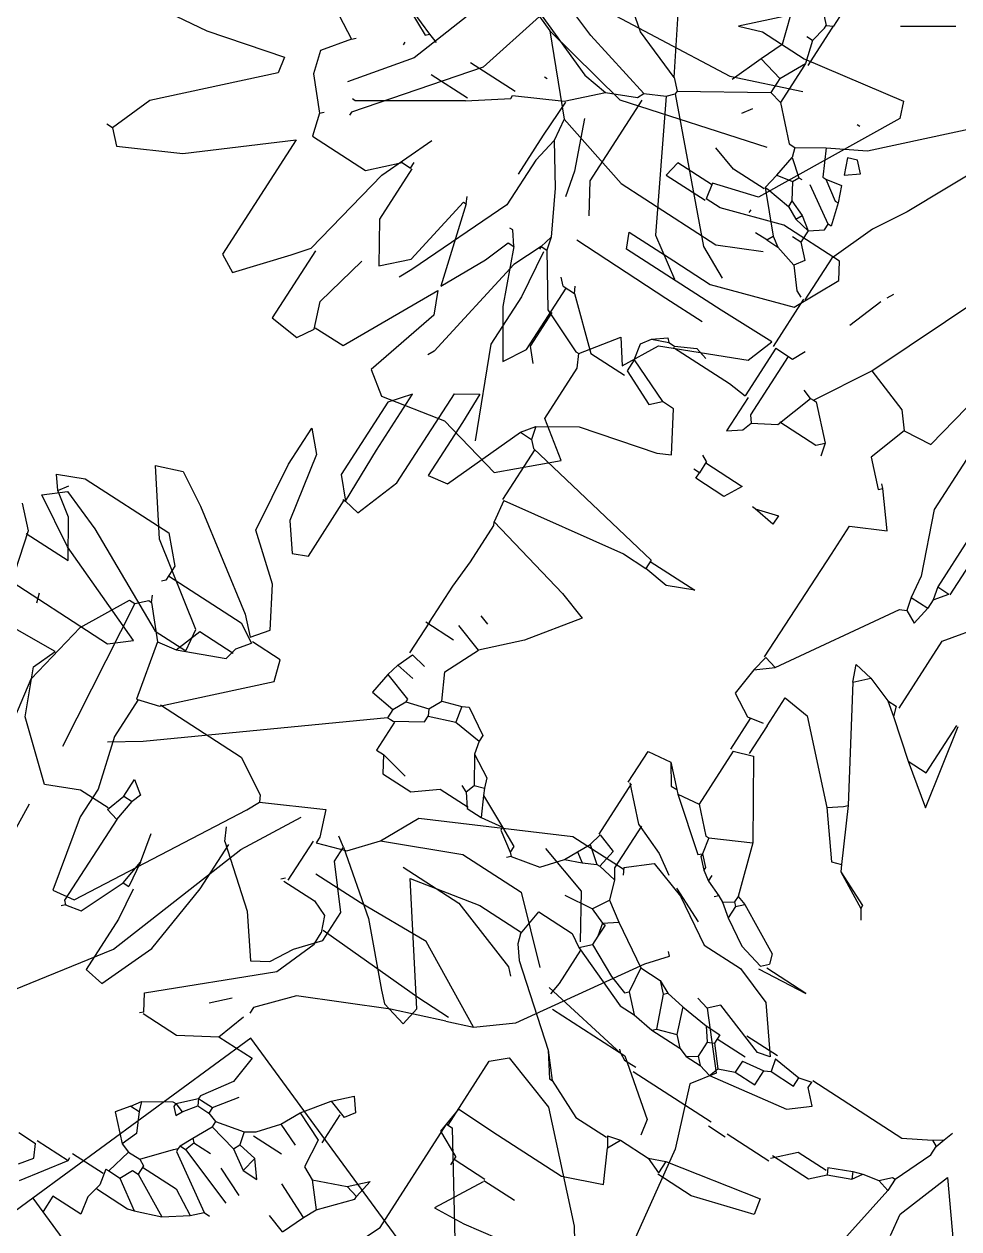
# Model space of a CAD drawing. Header units: metres. Extents: x 1769 to 3632, y 809 to 2652.
# Drawn here: x 2738.5977 to 2738.7704, y 1806.1554 to 1806.3781 of the extents above; entities that cross this region are included whole.
import ezdxf

# ---------------------------------------------------------------- set-up
doc = ezdxf.new("R2010")
doc.units = ezdxf.units.M
doc.header["$LTSCALE"] = 10
for name, color, linetype in [('A-ELEV0', 7, 'Continuous'), ('A-GLAZ', 150, 'Continuous'), ('A_CRISTAL', 150, 'Continuous'), ('L-PLNT', 66, 'Continuous')]:
    doc.layers.add(name, color=color, linetype=linetype)

# ---------------------------------------------------------------- blocks, each defined once
blk = doc.blocks.new('*U445')
at = {"layer": 'A-GLAZ', "ltscale": 0.01}
blk.add_line((0.01874531, -0.000025), (0.01799574, -0.000025), dxfattribs=at)
blk.add_lwpolyline([(0.01879531, -0.000025), (0.01874531, -0.000025), (0.01874531, 0.000025), (0.01879531, 0.000025)], close=True, dxfattribs=at)
blk = doc.blocks.new('GARRA DE LEON')
at = {"layer": 'L-PLNT', "color": 65, "linetype": 'Continuous'}
for p, q in [((1270.3492, 335.3241), (1270.4072, 335.3531)), ((1270.4072, 335.3531), (1270.4279, 335.3406)), ((1270.4279, 335.3406), (1270.4279, 335.2578)), ((1270.2622, 335.3116), (1270.2975, 335.3241)), ((1270.2975, 335.3241), (1270.2964, 335.2495)), ((1270.3161, 335.2205), (1270.3492, 335.3241)), ((1270.2167, 335.2081), (1270.2622, 335.3116)), ((1270.6184, 335.3075), (1270.4403, 335.2122)), ((1270.6391, 335.2992), (1270.6184, 335.3075)), ((1270.6163, 335.1667), (1270.6391, 335.2992)), ((1270.4279, 335.2578), (1270.403, 335.1791)), ((1270.2964, 335.2495), (1270.2964, 335.1087)), ((1270.3616, 335.1998), (1270.3865, 335.2537)), ((1270.2716, 335.1833), (1270.2716, 335.2371)), ((1270.3161, 335.1667), (1270.3161, 335.2205)), ((1270.4403, 335.2122), (1270.4238, 335.1543)), ((1270.1712, 335.1833), (1270.2167, 335.2081)), ((1270.3616, 335.059), (1270.3616, 335.1998)), ((1269.9724, 335.1211), (1270.0304, 335.1833)), ((1270.0304, 335.1833), (1270.0635, 335.1377)), ((1270.2001, 335.1626), (1270.1712, 335.1833)), ((1270.2726, 335.0507), (1270.2716, 335.1833)), ((1270.4486, 335.0011), (1270.4983, 335.1874)), ((1270.548, 335.1004), (1270.5811, 335.1874)), ((1270.7219, 335.1915), (1270.606, 335.0756)), ((1270.403, 335.1791), (1270.403, 335.1584)), ((1270.1546, 335.1294), (1270.2001, 335.1626)), ((1270.3161, 335.1004), (1270.3161, 335.1667)), ((1270.401, 335.1004), (1270.401, 335.1584)), ((1270.4238, 335.1543), (1270.403, 335.1584)), ((1270.4217, 335.1543), (1270.4217, 335.1046)), ((1270.6163, 335.1046), (1270.6163, 335.1667)), ((1270.0635, 335.1377), (1270.138, 335.1377)), ((1270.138, 335.1377), (1270.1546, 335.1294)), ((1270.1546, 335.1253), (1270.1546, 335.1294)), ((1270.1794, 335.0673), (1270.1546, 335.1253)), ((1269.9931, 335.0342), (1269.9724, 335.1211)), ((1270.2964, 335.1087), (1270.3161, 335.1004)), ((1270.4217, 335.1046), (1270.401, 335.1004)), ((1270.5294, 334.8851), (1270.548, 335.1004)), ((1270.606, 335.0756), (1270.6163, 335.1046)), ((1270.1049, 335.0311), (1269.9931, 335.0797)), ((1270.1297, 335.0735), (1270.1132, 335.088)), ((1270.1794, 335.0735), (1270.1297, 335.0735)), ((1270.2416, 335.0259), (1270.1794, 335.0673)), ((1270.3906, 334.9555), (1270.3616, 335.059)), ((1269.9765, 334.9514), (1269.9931, 335.0342)), ((1270.1753, 335.0311), (1270.1049, 335.0311)), ((1270.2374, 335.0238), (1270.1753, 335.0311)), ((1270.2416, 335.0176), (1270.2043, 335.0011)), ((1270.2416, 335.0176), (1270.2374, 335.0176)), ((1270.2416, 335.0176), (1270.2416, 335.0259)), ((1270.2581, 335.0218), (1270.2416, 335.0259)), ((1270.2416, 335.0176), (1270.2581, 335.0218)), ((1270.312, 334.9928), (1270.2581, 335.0218)), ((1270.2043, 335.0011), (1270.0593, 334.9762)), ((1270.3616, 334.9596), (1270.312, 334.9928)), ((1270.4735, 334.881), (1270.4486, 335.0011)), ((1270.0593, 334.9762), (1270.0511, 334.9721)), ((1270.3616, 334.9596), (1270.3285, 334.9534)), ((1270.3906, 334.9555), (1270.3616, 334.9596)), ((1272.9747, 334.9679), (1272.9706, 334.9514)), ((1273.0286, 334.9265), (1272.9747, 334.9679)), ((1269.9972, 334.9224), (1269.9765, 334.9514)), ((1270.0966, 334.9514), (1269.9972, 334.9224)), ((1270.1256, 334.9389), (1270.0966, 334.9514)), ((1270.2622, 334.9534), (1270.1297, 334.8975)), ((1270.3285, 334.9534), (1270.2622, 334.9534)), ((1270.4735, 334.881), (1270.3906, 334.9555)), ((1272.8132, 334.9306), (1272.689, 334.9493)), ((1272.9706, 334.9514), (1272.9954, 334.881)), ((1270.0034, 334.8768), (1270.1256, 334.9389)), ((1272.6642, 334.8768), (1272.573, 334.9389)), ((1272.8919, 334.9017), (1272.8132, 334.9306)), ((1273.0472, 334.8768), (1273.0286, 334.9265)), ((1272.9209, 334.9224), (1272.8919, 334.9017)), ((1272.983, 334.8685), (1272.9209, 334.9224)), ((1270.1297, 334.8975), (1270.1132, 334.8892)), ((1272.8256, 334.881), (1272.805, 334.8851)), ((1270.0034, 334.8354), (1270.0034, 334.8768)), ((1270.4818, 334.8602), (1270.4735, 334.881)), ((1272.7718, 334.7691), (1272.6642, 334.8768)), ((1272.8774, 334.8147), (1272.8256, 334.881)), ((1272.9954, 334.881), (1272.983, 334.8685)), ((1272.983, 334.8685), (1272.9872, 334.852)), ((1273.0472, 334.823), (1273.0472, 334.8768)), ((1270.4818, 334.8602), (1270.3906, 334.8354)), ((1270.0345, 334.823), (1270.1049, 334.8395)), ((1269.9807, 334.823), (1270.0014, 334.8354)), ((1269.9848, 334.7836), (1269.9807, 334.823)), ((1270.0014, 334.8354), (1270.0345, 334.823)), ((1270.2084, 334.8023), (1270.2788, 334.8313)), ((1270.3906, 334.8354), (1270.254, 334.7277)), ((1273.0824, 334.765), (1273.0472, 334.823)), ((1272.8774, 334.707), (1272.8774, 334.8147)), ((1270.0842, 334.7774), (1270.2084, 334.8023)), ((1270.461, 334.794), (1270.3534, 334.7567)), ((1272.9872, 334.7733), (1273.012, 334.794)), ((1273.012, 334.794), (1273.0162, 334.7898)), ((1270.0842, 334.7836), (1269.9848, 334.7836)), ((1270.0635, 334.7609), (1270.0842, 334.7774)), ((1272.7967, 334.6946), (1272.7718, 334.7691)), ((1272.8836, 334.707), (1272.9872, 334.7733)), ((1273.099, 334.7153), (1273.0824, 334.765)), ((1270.0055, 334.7112), (1270.0635, 334.7609)), ((1270.3534, 334.7567), (1270.283, 334.7029)), ((1272.6849, 334.6822), (1272.5689, 334.7609)), ((1270.254, 334.7277), (1270.2498, 334.7277)), ((1270.0179, 334.6884), (1270.0055, 334.7112)), ((1272.8381, 334.678), (1272.8836, 334.707)), ((1273.0741, 334.6863), (1273.099, 334.7153)), ((1270.1877, 334.6884), (1270.0179, 334.6884)), ((1270.0966, 334.5786), (1270.1877, 334.6884)), ((1272.7801, 334.676), (1272.7967, 334.6946)), ((1272.9085, 334.6967), (1272.8919, 334.6946)), ((1272.9582, 334.6967), (1272.9085, 334.6967)), ((1273.0203, 334.6573), (1272.9665, 334.6905)), ((1273.0741, 334.6863), (1273.0658, 334.6905)), ((1273.0721, 334.6118), (1273.0721, 334.6863)), ((1272.4654, 334.6449), (1272.5316, 334.6739)), ((1272.5316, 334.6739), (1272.6849, 334.6739)), ((1272.6849, 334.6739), (1272.6849, 334.6822)), ((1272.6849, 334.676), (1272.7801, 334.676)), ((1272.805, 334.6366), (1272.8381, 334.678)), ((1272.9789, 334.5952), (1272.9126, 334.6656)), ((1273.041, 334.5911), (1273.0203, 334.6573)), ((1272.8919, 334.6325), (1272.8836, 334.6408)), ((1272.5068, 334.5952), (1272.544, 334.6283)), ((1272.544, 334.6283), (1272.5482, 334.6283)), ((1272.573, 334.6325), (1272.5482, 334.6283)), ((1272.5523, 334.6118), (1272.5482, 334.6283)), ((1272.5523, 334.6118), (1272.573, 334.6325)), ((1272.7925, 334.6035), (1272.805, 334.6366)), ((1272.805, 334.6366), (1272.8629, 334.529)), ((1272.925, 334.5372), (1272.8919, 334.6325)), ((1270.2457, 334.6242), (1270.1297, 334.5082)), ((1270.2416, 334.5207), (1270.2664, 334.6201)), ((1270.2664, 334.6201), (1270.2457, 334.6242)), ((1272.5358, 334.5704), (1272.5523, 334.6118)), ((1272.9872, 334.4378), (1273.0721, 334.6118)), ((1272.7925, 334.6035), (1272.7677, 334.5372)), ((1272.7987, 334.5579), (1272.7987, 334.6035)), ((1272.4612, 334.5745), (1272.4902, 334.5869)), ((1272.4902, 334.5869), (1272.5068, 334.5952)), ((1272.4902, 334.5869), (1272.5109, 334.5414)), ((1272.5358, 334.5704), (1272.5068, 334.5952)), ((1272.9789, 334.5082), (1272.9789, 334.5952)), ((1270.0593, 334.5041), (1270.0966, 334.5786)), ((1272.4612, 334.5745), (1272.4695, 334.5497)), ((1272.544, 334.5538), (1272.5358, 334.5704)), ((1272.6352, 334.5704), (1272.6227, 334.5621)), ((1272.6517, 334.5579), (1272.6352, 334.5704)), ((1272.5813, 334.5497), (1272.544, 334.5538)), ((1272.5813, 334.5559), (1272.6227, 334.5559)), ((1272.631, 334.5372), (1272.6227, 334.5621)), ((1272.631, 334.5372), (1272.6517, 334.5579)), ((1272.805, 334.413), (1272.7987, 334.5579)), ((1272.5979, 334.5124), (1272.5813, 334.5497)), ((1272.5979, 334.5124), (1272.631, 334.5372)), ((1272.7677, 334.5372), (1272.718, 334.4296)), ((1272.925, 334.4544), (1272.925, 334.5372)), ((1270.2208, 334.355), (1270.2416, 334.5207)), ((1272.542, 334.4793), (1272.542, 334.5207)), ((1272.573, 334.5), (1272.5606, 334.529)), ((1272.8629, 334.529), (1272.8588, 334.4337)), ((1270.1297, 334.5082), (1270.0759, 334.4875)), ((1272.4985, 334.4917), (1272.4985, 334.5124)), ((1272.4985, 334.5124), (1272.5192, 334.4958)), ((1272.573, 334.5), (1272.5979, 334.5124)), ((1272.9375, 334.413), (1272.9789, 334.5082)), ((1270.0759, 334.4875), (1270.0593, 334.5041)), ((1272.4819, 334.4171), (1272.4529, 334.4958)), ((1272.4861, 334.4668), (1272.4695, 334.5041)), ((1272.4985, 334.4917), (1272.5192, 334.4958)), ((1272.515, 334.4668), (1272.4985, 334.4917)), ((1272.5234, 334.471), (1272.5192, 334.4958)), ((1272.5482, 334.4793), (1272.573, 334.5)), ((1270.0759, 334.4875), (1270.0759, 334.4793)), ((1272.4157, 334.4668), (1272.4281, 334.4793)), ((1272.4281, 334.4793), (1272.4281, 334.4875)), ((1272.4736, 334.4089), (1272.4281, 334.4793)), ((1272.5399, 334.4668), (1272.5482, 334.4793)), ((1272.395, 334.4378), (1272.4157, 334.4668)), ((1272.4343, 334.4337), (1272.4157, 334.4668)), ((1272.515, 334.4668), (1272.5234, 334.471)), ((1272.5234, 334.4296), (1272.515, 334.4668)), ((1272.5399, 334.4668), (1272.5234, 334.471)), ((1272.5316, 334.4296), (1272.5399, 334.4668)), ((1272.4944, 334.4213), (1272.4944, 334.4461)), ((1272.3825, 334.4047), (1272.395, 334.4378)), ((1272.424, 334.384), (1272.395, 334.4378)), ((1272.4343, 334.384), (1272.4343, 334.4337)), ((1272.544, 334.4171), (1272.573, 334.4378)), ((1272.8588, 334.4337), (1272.8588, 334.3674)), ((1272.9375, 334.413), (1272.9872, 334.4378)), ((1272.4819, 334.4171), (1272.4944, 334.4213)), ((1272.4819, 334.4089), (1272.4985, 334.4171)), ((1272.4819, 334.4089), (1272.4819, 334.4171)), ((1272.4985, 334.4171), (1272.4944, 334.4213)), ((1272.4985, 334.4171), (1272.5234, 334.4296)), ((1272.5316, 334.4296), (1272.5234, 334.4296)), ((1272.5358, 334.4171), (1272.5316, 334.4296)), ((1272.5358, 334.4006), (1272.5358, 334.4171)), ((1272.544, 334.4171), (1272.5358, 334.4171)), ((1272.544, 334.4006), (1272.544, 334.4171)), ((1272.5855, 334.4213), (1272.5482, 334.3964)), ((1272.6227, 334.4254), (1272.5855, 334.4213)), ((1272.6227, 334.3757), (1272.6227, 334.4254)), ((1272.718, 334.4296), (1272.6766, 334.3923)), ((1272.3805, 334.3964), (1272.3825, 334.4047)), ((1272.4074, 334.3674), (1272.3825, 334.4047)), ((1272.4405, 334.3757), (1272.4736, 334.4047)), ((1272.4736, 334.4047), (1272.4778, 334.4089)), ((1272.4778, 334.4089), (1272.4736, 334.4089)), ((1272.4819, 334.4089), (1272.4778, 334.4089)), ((1272.5192, 334.3882), (1272.5358, 334.4006)), ((1272.544, 334.3964), (1272.5358, 334.4006)), ((1272.544, 334.3964), (1272.544, 334.4006)), ((1272.7304, 334.3923), (1272.7842, 334.413)), ((1272.7842, 334.413), (1272.8008, 334.413)), ((1272.8215, 334.4047), (1272.8008, 334.413)), ((1272.8298, 334.384), (1272.8215, 334.4047)), ((1272.9043, 334.384), (1272.9375, 334.413)), ((1272.3805, 334.3509), (1272.3805, 334.3964)), ((1272.5109, 334.384), (1272.5192, 334.3882)), ((1272.5234, 334.3757), (1272.5192, 334.3882)), ((1272.5234, 334.3757), (1272.544, 334.3964)), ((1272.5482, 334.3964), (1272.544, 334.3964)), ((1272.6186, 334.2681), (1272.7304, 334.3923)), ((1272.6227, 334.3757), (1272.66, 334.3882)), ((1272.6766, 334.3923), (1272.6683, 334.3923)), ((1272.4074, 334.3674), (1272.424, 334.3757)), ((1272.424, 334.3757), (1272.424, 334.384)), ((1272.4364, 334.384), (1272.424, 334.384)), ((1272.4405, 334.3757), (1272.4364, 334.384)), ((1272.4405, 334.3592), (1272.4405, 334.3757)), ((1272.5026, 334.3385), (1272.5234, 334.3716)), ((1272.5192, 334.3757), (1272.5109, 334.384)), ((1272.5234, 334.3757), (1272.5192, 334.3757)), ((1272.5234, 334.3716), (1272.5234, 334.3757)), ((1272.5958, 334.3302), (1272.6227, 334.3757)), ((1272.8298, 334.3385), (1272.8298, 334.384)), ((1272.8919, 334.3467), (1272.9043, 334.384)), ((1272.4074, 334.355), (1272.4074, 334.3674)), ((1272.4074, 334.3509), (1272.4405, 334.3592)), ((1272.4074, 334.3509), (1272.4074, 334.355)), ((1272.4447, 334.3467), (1272.4405, 334.3592)), ((1272.4654, 334.355), (1272.4447, 334.3467)), ((1272.4902, 334.3426), (1272.4654, 334.355)), ((1272.6517, 334.3426), (1272.6724, 334.3633)), ((1272.366, 334.3467), (1272.3432, 334.3509)), ((1272.3432, 334.3509), (1272.3432, 334.3095)), ((1272.3867, 334.3509), (1272.366, 334.3467)), ((1272.4074, 334.3467), (1272.3867, 334.3509)), ((1272.4012, 334.3012), (1272.4012, 334.3467)), ((1272.4074, 334.3467), (1272.4074, 334.3509)), ((1272.4736, 334.3177), (1272.4447, 334.3467)), ((1272.4902, 334.3302), (1272.4902, 334.3426)), ((1272.5026, 334.3385), (1272.4902, 334.3426)), ((1272.834, 334.3426), (1272.8919, 334.3426)), ((1272.9002, 334.3467), (1272.8919, 334.3467)), ((1272.9333, 334.3343), (1272.9002, 334.3467)), ((1272.4902, 334.3302), (1272.4736, 334.3177)), ((1272.4902, 334.3302), (1272.5026, 334.3385)), ((1272.5958, 334.2805), (1272.5958, 334.3302)), ((1272.834, 334.3385), (1272.8298, 334.3343)), ((1272.8961, 334.2598), (1272.9333, 334.3343)), ((1272.834, 334.2722), (1272.9085, 334.3136)), ((1272.3432, 334.3095), (1272.3204, 334.3095)), ((1272.337, 334.2639), (1272.3908, 334.3012)), ((1272.3908, 334.2556), (1272.3908, 334.3012)), ((1272.3908, 334.3012), (1272.395, 334.3012)), ((1272.5979, 334.2805), (1272.5938, 334.2763)), ((1272.5979, 334.2805), (1272.6186, 334.2681)), ((1272.6434, 334.2059), (1272.834, 334.2722)), ((1272.3536, 334.2515), (1272.3701, 334.2639)), ((1272.3701, 334.2639), (1272.3867, 334.2556)), ((1272.3867, 334.2308), (1272.3867, 334.2556)), ((1272.6683, 334.1314), (1272.8795, 334.2515)), ((1272.8795, 334.2515), (1272.8961, 334.2598)), ((1272.9043, 334.2556), (1272.8961, 334.2598)), ((1272.9313, 334.2101), (1272.9043, 334.2556)), ((1272.424, 334.0527), (1272.6434, 334.2059)), ((1272.9313, 334.09), (1272.9313, 334.2101)), ((1272.9292, 334.09), (1273.0327, 334.1935)), ((1273.0327, 334.1935), (1273.0596, 334.1852)), ((1273.0596, 334.1852), (1273.0596, 334.1438)), ((1272.6642, 334.1024), (1272.6683, 334.1314)), ((1273.0244, 334.1273), (1273.041, 334.1314)), ((1273.0348, 334.0817), (1273.0348, 334.1314)), ((1273.041, 334.1314), (1273.0576, 334.1438)), ((1273.0721, 334.119), (1273.0576, 334.1438)), ((1270.6971, 334.0693), (1270.6225, 334.1273)), ((1272.9996, 334.0693), (1273.0244, 334.1273)), ((1273.0721, 334.0113), (1273.0721, 334.119)), ((1272.7594, 334.0817), (1272.6642, 334.1024)), ((1272.9209, 334.061), (1272.9292, 334.09)), ((1270.6267, 334.0444), (1270.6971, 334.0693)), ((1272.8008, 334.0817), (1272.7594, 334.0817)), ((1272.8671, 334.0631), (1272.8008, 334.0817)), ((1272.9954, 334.0444), (1272.9996, 334.0693)), ((1272.9996, 334.0693), (1273.0348, 334.0817)), ((1272.9209, 334.0631), (1272.8671, 334.0631)), ((1272.9954, 334.0444), (1272.9209, 334.061)), ((1270.5977, 334.0486), (1270.6267, 334.0444)), ((1270.7219, 334.0361), (1270.7343, 334.0403)), ((1270.7261, 334.0279), (1270.7343, 334.0403)), ((1270.7343, 334.0403), (1270.7468, 334.0444)), ((1273.0327, 334.0113), (1272.9954, 334.0444)), ((1270.6598, 334.0154), (1270.7095, 334.0361)), ((1270.7075, 333.9947), (1270.7261, 334.0279)), ((1270.7095, 334.0361), (1270.7219, 334.0361)), ((1270.7261, 334.0279), (1270.7219, 334.0361)), ((1272.4944, 334.0361), (1272.7387, 334.0196)), ((1270.6432, 334.0154), (1270.5397, 333.9989)), ((1270.6474, 333.9989), (1270.6432, 334.0154)), ((1270.6598, 334.0154), (1270.6432, 334.0154)), ((1270.6474, 333.9989), (1270.6598, 334.0113)), ((1270.6598, 334.0113), (1270.6598, 334.0154)), ((1273.0203, 333.9947), (1272.8215, 334.0154)), ((1273.0327, 334.0072), (1273.0327, 334.0113)), ((1273.0327, 334.0113), (1273.041, 334.0072)), ((1273.0658, 334.0113), (1273.0617, 334.0072)), ((1273.0866, 334.0113), (1273.0658, 334.0113)), ((1273.1176, 333.9823), (1273.0866, 334.0113)), ((1270.6432, 333.9782), (1270.6474, 333.9989)), ((1270.7075, 333.8622), (1270.7075, 333.9947)), ((1273.0203, 333.9947), (1273.0327, 334.0072)), ((1273.0203, 333.9865), (1273.0203, 333.9947)), ((1272.9582, 333.9533), (1273.0203, 333.9865)), ((1273.1176, 333.8581), (1273.1176, 333.9823)), ((1270.6184, 333.9409), (1270.6308, 333.9699)), ((1270.6267, 333.9368), (1270.6391, 333.9657)), ((1270.6308, 333.9699), (1270.6432, 333.9782)), ((1270.6391, 333.9657), (1270.6308, 333.9699)), ((1270.6391, 333.9657), (1270.6432, 333.9782)), ((1272.6434, 333.9761), (1272.8712, 333.9368)), ((1273.0244, 333.8332), (1272.5855, 333.9492)), ((1272.8712, 333.9368), (1272.9582, 333.9533)), ((1270.6018, 333.9243), (1270.6184, 333.9409)), ((1270.6267, 333.9368), (1270.6184, 333.9409)), ((1270.6225, 333.8953), (1270.6225, 333.9368)), ((1270.6018, 333.8705), (1270.6018, 333.9243)), ((1270.5273, 333.8912), (1270.5045, 333.8125)), ((1270.548, 333.8871), (1270.5273, 333.8912)), ((1270.5977, 333.8705), (1270.6225, 333.8953)), ((1272.9665, 333.8871), (1272.954, 333.8912)), ((1273.0203, 333.8332), (1273.0203, 333.8953)), ((1273.0203, 333.8953), (1273.0658, 333.8664)), ((1270.5232, 333.7628), (1270.548, 333.8871)), ((1270.6598, 333.8539), (1270.6805, 333.8788)), ((1270.6805, 333.8788), (1270.6971, 333.8622)), ((1270.5936, 333.8084), (1270.5936, 333.8705)), ((1270.6971, 333.8622), (1270.7053, 333.8622)), ((1270.7012, 333.8457), (1270.7053, 333.8622)), ((1273.0658, 333.8664), (1273.0866, 333.8374)), ((1270.6432, 333.7504), (1270.6598, 333.8539)), ((1270.6888, 333.8125), (1270.6888, 333.8457)), ((1270.6888, 333.8457), (1270.7012, 333.8457)), ((1270.7053, 333.8084), (1270.7012, 333.8457)), ((1273.0866, 333.8374), (1273.099, 333.8457)), ((1273.1031, 333.8249), (1273.1176, 333.8581)), ((1273.0493, 333.8084), (1273.0244, 333.8332)), ((1273.0866, 333.8374), (1273.1031, 333.8249)), ((1270.5045, 333.8125), (1270.5045, 333.7628)), ((1270.5894, 333.7835), (1270.5894, 333.8084)), ((1270.5894, 333.7835), (1270.5894, 333.8084)), ((1270.6639, 333.7753), (1270.6639, 333.8042)), ((1270.6639, 333.8042), (1270.6847, 333.8042)), ((1270.6805, 333.7753), (1270.6847, 333.8042)), ((1270.6847, 333.8042), (1270.6888, 333.8125)), ((1270.7053, 333.8084), (1270.6888, 333.8125)), ((1270.7095, 333.8084), (1270.7095, 333.7628)), ((1270.9207, 333.796), (1270.9083, 333.8042)), ((1270.5956, 333.6676), (1270.5956, 333.7835)), ((1270.7882, 333.7297), (1270.7944, 333.796)), ((1270.7944, 333.796), (1270.7944, 333.738)), ((1270.9456, 333.7504), (1270.9207, 333.796)), ((1270.9249, 333.796), (1270.9207, 333.796)), ((1270.9456, 333.7504), (1270.9249, 333.796)), ((1271.0698, 333.796), (1271.1774, 333.7753)), ((1271.1071, 333.7463), (1271.0698, 333.796)), ((1270.6557, 333.7545), (1270.6639, 333.7753)), ((1270.6805, 333.7753), (1270.6639, 333.7753)), ((1270.6867, 333.7338), (1270.6867, 333.7753)), ((1271.1071, 333.7732), (1271.1774, 333.7732)), ((1271.1071, 333.7463), (1271.1071, 333.7732)), ((1270.5149, 333.7421), (1270.5066, 333.7628)), ((1270.5232, 333.7628), (1270.5066, 333.7628)), ((1270.5149, 333.7421), (1270.5232, 333.7628)), ((1270.6432, 333.7504), (1270.6557, 333.7545)), ((1270.6805, 333.7338), (1270.6557, 333.7545)), ((1270.5149, 333.7007), (1270.5149, 333.7421)), ((1270.6474, 333.7338), (1270.6432, 333.7504)), ((1270.9538, 333.7463), (1270.9456, 333.7504)), ((1270.9497, 333.7338), (1270.9538, 333.7463)), ((1271.0201, 333.7131), (1270.9538, 333.7463)), ((1271.1443, 333.7007), (1271.1071, 333.7463)), ((1270.6474, 333.7131), (1270.6474, 333.7338)), ((1270.6557, 333.7256), (1270.6474, 333.7338)), ((1270.6474, 333.7131), (1270.6557, 333.7256)), ((1270.6764, 333.7256), (1270.6557, 333.7256)), ((1270.6764, 333.7256), (1270.6805, 333.7338)), ((1270.6929, 333.7131), (1270.6764, 333.7256)), ((1270.6929, 333.7338), (1270.6805, 333.7338)), ((1270.6929, 333.7131), (1270.6929, 333.7338)), ((1270.7923, 333.7297), (1270.8006, 333.738)), ((1270.8006, 333.6966), (1270.7923, 333.7297)), ((1270.813, 333.7338), (1270.8006, 333.738)), ((1270.8462, 333.6717), (1270.813, 333.7338)), ((1271.0035, 333.6924), (1270.9497, 333.7338)), ((1271.2561, 333.7007), (1271.3059, 333.738)), ((1270.4372, 333.6634), (1270.4569, 333.7131)), ((1270.4569, 333.7131), (1270.4983, 333.6924)), ((1270.6515, 333.7007), (1270.6474, 333.7131)), ((1270.6971, 333.6759), (1270.6929, 333.7131)), ((1271.0035, 333.6924), (1271.0159, 333.709)), ((1271.0159, 333.709), (1271.0201, 333.7131)), ((1271.1526, 333.6345), (1271.0201, 333.7131)), ((1270.4983, 333.6924), (1270.5149, 333.7007)), ((1270.5107, 333.6841), (1270.5149, 333.7007)), ((1270.6515, 333.6593), (1270.6515, 333.7007)), ((1270.6639, 333.6883), (1270.6515, 333.7007)), ((1270.8213, 333.6634), (1270.8006, 333.6966)), ((1271.1568, 333.6841), (1271.1443, 333.7007)), ((1271.1568, 333.6966), (1271.1443, 333.7007)), ((1271.1568, 333.7007), (1271.2561, 333.7007)), ((1271.1568, 333.6841), (1271.1568, 333.6966)), ((1270.5107, 333.6841), (1270.4983, 333.6924)), ((1270.5087, 333.6386), (1270.5087, 333.6841)), ((1270.6557, 333.6634), (1270.6639, 333.6883)), ((1270.6971, 333.6759), (1270.6639, 333.6883)), ((1271.0864, 333.6096), (1271.0035, 333.6924)), ((1271.1692, 333.651), (1271.1568, 333.6841)), ((1270.4372, 333.5682), (1270.4372, 333.6634)), ((1270.6018, 333.651), (1270.6018, 333.6676)), ((1270.6018, 333.651), (1270.6018, 333.6676)), ((1270.6515, 333.6593), (1270.6557, 333.6634)), ((1270.6971, 333.6469), (1270.6557, 333.6634)), ((1270.7012, 333.651), (1270.6971, 333.6759)), ((1270.8337, 333.6469), (1270.8213, 333.6634)), ((1270.8379, 333.6634), (1270.8213, 333.6634)), ((1270.8379, 333.6634), (1270.8462, 333.6717)), ((1270.842, 333.6593), (1270.8379, 333.6634)), ((1270.8503, 333.6593), (1270.8462, 333.6717)), ((1271.2561, 333.6593), (1271.281, 333.6634)), ((1271.281, 333.6386), (1271.281, 333.6634)), ((1271.2934, 333.6634), (1271.281, 333.6634)), ((1271.2934, 333.6634), (1271.31, 333.6759)), ((1271.31, 333.6593), (1271.2934, 333.6634)), ((1271.31, 333.6779), (1271.3804, 333.6779)), ((1271.31, 333.6593), (1271.31, 333.6759)), ((1270.606, 333.6427), (1270.6018, 333.651)), ((1270.6557, 333.6303), (1270.6515, 333.6593)), ((1270.6971, 333.6469), (1270.7012, 333.651)), ((1270.7095, 333.6345), (1270.7012, 333.651)), ((1270.8337, 333.6469), (1270.842, 333.6593)), ((1270.8503, 333.6593), (1270.842, 333.6593)), ((1270.9166, 333.6386), (1270.8503, 333.6593)), ((1271.1526, 333.6345), (1271.1692, 333.651)), ((1271.1733, 333.6262), (1271.1692, 333.651)), ((1271.2644, 333.6427), (1271.2561, 333.6593)), ((1271.3804, 333.6593), (1271.31, 333.6593)), ((1270.3213, 333.593), (1270.329, 333.6386)), ((1270.5314, 333.5889), (1270.5087, 333.6386)), ((1270.606, 333.6427), (1270.6267, 333.5226)), ((1270.606, 333.6427), (1270.6101, 333.6386)), ((1270.7095, 333.6345), (1270.6971, 333.6469)), ((1270.7095, 333.6055), (1270.7095, 333.6345)), ((1270.8172, 333.5889), (1270.7965, 333.6345)), ((1270.8379, 333.6386), (1270.8337, 333.6469)), ((1270.8379, 333.6386), (1270.8337, 333.6345)), ((1270.8462, 333.6179), (1270.8379, 333.6386)), ((1270.8917, 333.5889), (1270.9166, 333.6386)), ((1271.0077, 333.5806), (1270.9166, 333.6386)), ((1271.1153, 333.5433), (1271.2603, 333.6345)), ((1271.1526, 333.6345), (1271.1733, 333.6262)), ((1271.2603, 333.6345), (1271.2644, 333.6427)), ((1271.281, 333.6386), (1271.2644, 333.6427)), ((1271.31, 333.6345), (1271.281, 333.6386)), ((1271.3887, 333.6034), (1271.31, 333.6345)), ((1270.3803, 333.5848), (1270.3803, 333.6303)), ((1270.6557, 333.6096), (1270.6557, 333.6303)), ((1270.6764, 333.6096), (1270.6557, 333.6303)), ((1270.6888, 333.5268), (1270.6557, 333.6096)), ((1270.6722, 333.6055), (1270.6764, 333.6096)), ((1270.6805, 333.5806), (1270.6722, 333.6055)), ((1270.7095, 333.6055), (1270.6764, 333.6096)), ((1270.7426, 333.5516), (1270.7095, 333.6055)), ((1270.8545, 333.6055), (1270.8462, 333.6179)), ((1270.8462, 333.6179), (1270.8545, 333.6179)), ((1270.8586, 333.6055), (1270.8545, 333.6055)), ((1270.8669, 333.593), (1270.8545, 333.6055)), ((1270.871, 333.593), (1270.8586, 333.6055)), ((1271.0905, 333.5744), (1271.0864, 333.6096)), ((1271.4632, 333.6034), (1271.3887, 333.6034)), ((1270.3182, 333.5516), (1270.3213, 333.593)), ((1270.5604, 333.5641), (1270.5314, 333.5889)), ((1270.5314, 333.5848), (1270.5314, 333.5889)), ((1270.8669, 333.5889), (1270.871, 333.593)), ((1270.871, 333.593), (1270.8669, 333.593)), ((1270.9166, 333.5268), (1270.8669, 333.5889)), ((1270.8917, 333.5889), (1270.871, 333.593)), ((1270.8917, 333.5848), (1270.8917, 333.5889)), ((1270.3782, 333.5848), (1270.3182, 333.5516)), ((1270.3824, 333.5392), (1270.3824, 333.5848)), ((1270.5604, 333.5641), (1270.5314, 333.5848)), ((1270.7012, 333.5392), (1270.6805, 333.5806)), ((1270.9207, 333.5558), (1270.8917, 333.5848)), ((1270.9994, 333.5558), (1271.0077, 333.5806)), ((1271.0491, 333.5744), (1271.0077, 333.5744)), ((1271.0491, 333.5744), (1271.0905, 333.5744)), ((1270.4383, 333.5102), (1270.4372, 333.5682)), ((1270.635, 333.4729), (1270.5604, 333.5641)), ((1270.842, 333.5475), (1270.8255, 333.5723)), ((1271.0449, 333.5475), (1271.0491, 333.5682)), ((1271.3141, 333.5257), (1271.3348, 333.5682)), ((1271.3348, 333.5682), (1271.3763, 333.5351)), ((1271.4549, 333.5558), (1271.5378, 333.5723)), ((1270.7302, 333.5351), (1270.7426, 333.5516)), ((1270.7592, 333.5268), (1270.7426, 333.5516)), ((1270.8586, 333.5061), (1270.842, 333.5475)), ((1270.9166, 333.5268), (1270.9207, 333.5558)), ((1270.9994, 333.5558), (1270.9207, 333.5558)), ((1271.0449, 333.5516), (1270.9994, 333.5516)), ((1271.0615, 333.5185), (1271.0449, 333.5475)), ((1271.0988, 333.5226), (1271.1153, 333.5433)), ((1271.1195, 333.5268), (1271.1153, 333.5433)), ((1271.4508, 333.5185), (1271.4549, 333.5558)), ((1270.3865, 333.5392), (1270.3741, 333.5392)), ((1270.3865, 333.5392), (1270.403, 333.5061)), ((1270.6888, 333.5268), (1270.7012, 333.5392)), ((1270.7136, 333.5392), (1270.7012, 333.5392)), ((1270.7302, 333.5351), (1270.7136, 333.5392)), ((1270.7302, 333.5392), (1270.7136, 333.5392)), ((1270.7302, 333.5351), (1270.7302, 333.5392)), ((1270.7385, 333.5144), (1270.7302, 333.5351)), ((1271.3721, 333.5309), (1271.3763, 333.5351)), ((1271.4011, 333.5019), (1271.3721, 333.5309)), ((1271.3763, 333.5351), (1271.3804, 333.5309)), ((1270.6992, 333.5102), (1270.6888, 333.5268)), ((1270.7385, 333.5144), (1270.7343, 333.4771)), ((1270.7385, 333.5144), (1270.7592, 333.5268)), ((1270.7841, 333.5185), (1270.7592, 333.5268)), ((1270.7882, 333.4937), (1270.7841, 333.5185)), ((1270.7965, 333.5102), (1270.7841, 333.5185)), ((1270.9207, 333.5226), (1270.9166, 333.5268)), ((1270.9207, 333.5144), (1270.9207, 333.5226)), ((1270.9456, 333.4978), (1270.9207, 333.5226)), ((1270.9456, 333.4978), (1270.9207, 333.5144)), ((1271.0988, 333.5226), (1271.0615, 333.5185)), ((1271.0988, 333.5226), (1271.1195, 333.5268)), ((1271.1195, 333.5247), (1271.2727, 333.5257)), ((1271.2727, 333.5257), (1271.3141, 333.5257)), ((1271.4508, 333.5185), (1271.4011, 333.5019)), ((1271.4715, 333.5019), (1271.4508, 333.5185)), ((1270.403, 333.5061), (1270.4383, 333.5102)), ((1270.6992, 333.4605), (1270.6992, 333.5102)), ((1270.813, 333.4978), (1270.7882, 333.4937)), ((1270.8586, 333.5102), (1270.7965, 333.5102)), ((1270.8213, 333.4729), (1270.813, 333.4978)), ((1270.8959, 333.4688), (1270.8586, 333.5061)), ((1270.9414, 333.4667), (1270.9456, 333.4978)), ((1271.4922, 333.444), (1271.4715, 333.5019)), ((1271.4922, 333.444), (1271.6454, 333.5102)), ((1270.7799, 333.4729), (1270.7882, 333.4895)), ((1270.7882, 333.4895), (1270.7882, 333.4937)), ((1270.8047, 333.4688), (1270.7882, 333.4895)), ((1270.6515, 333.4605), (1270.635, 333.4729)), ((1270.6515, 333.4605), (1270.635, 333.4729)), ((1270.7716, 333.4522), (1270.7799, 333.4729)), ((1270.7882, 333.4605), (1270.7799, 333.4729)), ((1270.7882, 333.4605), (1270.8047, 333.4688)), ((1270.8047, 333.4688), (1270.8213, 333.4729)), ((1270.8959, 333.4709), (1270.8213, 333.4709)), ((1270.6639, 333.4564), (1270.6515, 333.4605)), ((1270.6639, 333.4564), (1270.6992, 333.4605)), ((1270.666, 333.3943), (1270.666, 333.4564)), ((1270.7716, 333.4522), (1270.7882, 333.4605)), ((1270.8959, 333.4667), (1270.9414, 333.4667)), ((1271.8525, 333.4564), (1271.6827, 333.3736)), ((1270.7468, 333.4315), (1270.7716, 333.4522)), ((1271.2769, 333.444), (1271.2644, 333.444)), ((1271.2644, 333.444), (1271.2686, 333.415)), ((1271.2686, 333.415), (1271.2769, 333.444)), ((1271.3845, 333.444), (1271.368, 333.4481)), ((1271.3763, 333.4357), (1271.3845, 333.444)), ((1271.4218, 333.4067), (1271.3845, 333.444)), ((1271.4218, 333.4025), (1271.4922, 333.444)), ((1270.7385, 333.3943), (1270.7468, 333.4315)), ((1271.3763, 333.3818), (1271.3763, 333.4357)), ((1271.2686, 333.415), (1271.2686, 333.4108)), ((1271.5792, 333.4108), (1271.5874, 333.415)), ((1270.49, 333.3943), (1270.5149, 333.3984)), ((1270.4983, 333.3611), (1270.49, 333.3943)), ((1270.5149, 333.3984), (1270.6474, 333.3032)), ((1270.6474, 333.3032), (1270.666, 333.3943)), ((1270.7385, 333.3943), (1270.7343, 333.3901)), ((1270.7426, 333.3901), (1270.7385, 333.3943)), ((1271.1423, 333.4067), (1271.1278, 333.3736)), ((1271.1423, 333.3404), (1271.1423, 333.4067)), ((1271.3721, 333.3818), (1271.4218, 333.3984)), ((1271.4218, 333.4025), (1271.4218, 333.4067)), ((1271.4218, 333.3984), (1271.4218, 333.4025)), ((1271.4218, 333.3984), (1271.4259, 333.386)), ((1271.5253, 333.3901), (1271.5709, 333.4067)), ((1271.72, 333.2907), (1271.8235, 333.3943)), ((1270.7509, 333.3901), (1270.7426, 333.3901)), ((1270.7592, 333.3653), (1270.7426, 333.3901)), ((1270.7633, 333.3653), (1270.7509, 333.3901)), ((1271.2831, 333.386), (1271.2603, 333.3736)), ((1271.2831, 333.3321), (1271.2831, 333.386)), ((1271.3555, 333.3529), (1271.3721, 333.3818)), ((1270.7592, 333.3363), (1270.7633, 333.3653)), ((1270.7633, 333.3653), (1270.7592, 333.3653)), ((1270.7841, 333.3239), (1270.7633, 333.3653)), ((1271.1278, 333.3736), (1271.1319, 333.3404)), ((1271.2603, 333.3736), (1271.2603, 333.3321)), ((1271.6827, 333.3736), (1271.6413, 333.3487)), ((1270.5107, 333.3487), (1270.4983, 333.3611)), ((1270.5107, 333.3487), (1270.4983, 333.3611)), ((1270.577, 333.2866), (1270.5107, 333.3487)), ((1271.3307, 333.3321), (1271.3431, 333.3487)), ((1271.3431, 333.3487), (1271.3555, 333.3529)), ((1271.3638, 333.3466), (1271.3555, 333.3529)), ((1271.4508, 333.3529), (1271.4674, 333.3611)), ((1271.4508, 333.328), (1271.4508, 333.3529)), ((1271.6413, 333.3487), (1271.5833, 333.3259)), ((1270.7592, 333.3156), (1270.7592, 333.3363)), ((1270.7841, 333.3239), (1270.7592, 333.3363)), ((1271.1319, 333.3073), (1271.1319, 333.3404)), ((1271.1443, 333.3404), (1271.1319, 333.3404)), ((1271.1816, 333.1417), (1271.1443, 333.3404)), ((1271.4508, 333.3466), (1271.3638, 333.3466)), ((1270.7923, 333.3197), (1270.7841, 333.3239)), ((1270.7882, 333.3073), (1270.7923, 333.3197)), ((1270.8047, 333.3156), (1270.7923, 333.3197)), ((1271.2603, 333.3321), (1271.2686, 333.3321)), ((1271.2851, 333.3321), (1271.2686, 333.3321)), ((1271.2686, 333.3321), (1271.2686, 333.3239)), ((1271.2851, 333.3321), (1271.2893, 333.3239)), ((1271.3804, 333.3321), (1271.3307, 333.3321)), ((1271.4508, 333.328), (1271.3804, 333.328)), ((1271.3825, 333.3032), (1271.3804, 333.328)), ((1271.5212, 333.3239), (1271.4508, 333.3239)), ((1271.5833, 333.3259), (1271.5212, 333.3259)), ((1271.5253, 333.3114), (1271.5212, 333.3197)), ((1270.7758, 333.3032), (1270.7592, 333.3156)), ((1270.7613, 333.2742), (1270.7613, 333.3156)), ((1270.7758, 333.3032), (1270.7882, 333.3073)), ((1270.7758, 333.3032), (1270.7799, 333.2949)), ((1270.8213, 333.2866), (1270.7882, 333.3073)), ((1270.8213, 333.2866), (1270.8047, 333.3156)), ((1271.0367, 333.3073), (1270.9745, 333.2617)), ((1271.0491, 333.27), (1271.0367, 333.3073)), ((1271.1071, 333.1458), (1271.1319, 333.3073)), ((1271.3825, 333.2203), (1271.3825, 333.3032)), ((1271.5502, 333.2907), (1271.5253, 333.3114)), ((1271.6454, 333.2949), (1271.6164, 333.3032)), ((1271.6164, 333.3032), (1271.6164, 333.299)), ((1271.2603, 333.2742), (1271.2686, 333.2907)), ((1271.2686, 333.2907), (1271.3183, 333.2617)), ((1271.5626, 333.299), (1271.5502, 333.2907)), ((1271.5584, 333.2617), (1271.5502, 333.2907)), ((1271.5792, 333.2825), (1271.5626, 333.299)), ((1271.5957, 333.2825), (1271.6082, 333.299)), ((1271.6082, 333.299), (1271.6164, 333.299)), ((1271.6164, 333.299), (1271.6454, 333.2535)), ((1271.6661, 333.2866), (1271.6454, 333.2949)), ((1271.6454, 333.2907), (1271.6454, 333.2949)), ((1271.662, 333.2659), (1271.6454, 333.2907)), ((1271.6786, 333.2825), (1271.691, 333.299)), ((1271.691, 333.299), (1271.7034, 333.2866)), ((1271.6951, 333.2452), (1271.72, 333.2907)), ((1271.8732, 333.241), (1271.9105, 333.299)), ((1270.635, 333.2121), (1270.577, 333.2866)), ((1270.7385, 333.2452), (1270.7613, 333.2742)), ((1270.8379, 333.2825), (1270.8213, 333.2866)), ((1270.8462, 333.2825), (1270.8379, 333.2825)), ((1270.842, 333.2452), (1270.8379, 333.2825)), ((1270.8669, 333.2493), (1270.8462, 333.2825)), ((1271.2354, 333.1748), (1271.2603, 333.2742)), ((1271.5916, 333.2825), (1271.5792, 333.2825)), ((1271.5792, 333.2825), (1271.5792, 333.27)), ((1271.5957, 333.2825), (1271.5916, 333.2825)), ((1271.5999, 333.2617), (1271.5957, 333.2825)), ((1271.6082, 333.2659), (1271.5957, 333.2825)), ((1271.662, 333.2659), (1271.6661, 333.2866)), ((1271.6992, 333.2742), (1271.6786, 333.2825)), ((1271.7034, 333.2866), (1271.6992, 333.2742)), ((1270.9745, 333.2617), (1270.9331, 333.2203)), ((1271.0781, 333.1499), (1271.0491, 333.27)), ((1271.3183, 333.2617), (1271.3183, 333.2452)), ((1271.397, 333.2452), (1271.3928, 333.2617)), ((1271.5584, 333.2452), (1271.5584, 333.2617)), ((1271.5667, 333.2493), (1271.5584, 333.2617)), ((1271.5999, 333.2617), (1271.6082, 333.2659)), ((1271.6082, 333.2452), (1271.5999, 333.2617)), ((1271.6164, 333.2452), (1271.6082, 333.2659)), ((1271.662, 333.2617), (1271.662, 333.2659)), ((1271.6951, 333.2452), (1271.662, 333.2617)), ((1271.7407, 333.2617), (1271.7407, 333.2659)), ((1270.4942, 333.2286), (1270.5232, 333.2535)), ((1270.5232, 333.2535), (1270.5646, 333.2535)), ((1270.5646, 333.2535), (1270.6143, 333.2121)), ((1270.7385, 333.2038), (1270.7385, 333.2452)), ((1270.8296, 333.2121), (1270.842, 333.2452)), ((1270.8627, 333.241), (1270.842, 333.2452)), ((1270.8627, 333.241), (1270.8669, 333.2493)), ((1271.3059, 333.2328), (1271.3183, 333.2452)), ((1271.3431, 333.1872), (1271.3183, 333.2452)), ((1271.3845, 333.2203), (1271.397, 333.2452)), ((1271.5584, 333.2452), (1271.5667, 333.2493)), ((1271.5584, 333.2452), (1271.5584, 333.2286)), ((1271.6123, 333.2079), (1271.5667, 333.2493)), ((1271.6123, 333.2121), (1271.6082, 333.2452)), ((1271.6164, 333.2452), (1271.6082, 333.2452)), ((1271.6371, 333.2328), (1271.6164, 333.2452)), ((1271.6744, 333.2121), (1271.6951, 333.2452)), ((1270.4652, 333.2121), (1270.4942, 333.2286)), ((1270.7592, 333.1913), (1270.7509, 333.2286)), ((1270.8545, 333.2162), (1270.8627, 333.241)), ((1271.3265, 333.1872), (1271.3059, 333.2328)), ((1271.633, 333.2121), (1271.6371, 333.2328)), ((1271.6371, 333.2328), (1271.6454, 333.2369)), ((1271.6454, 333.2369), (1271.6454, 333.241)), ((1271.662, 333.2162), (1271.6454, 333.2369)), ((1270.4528, 333.1913), (1270.4652, 333.2121)), ((1270.6143, 333.2121), (1270.635, 333.2121)), ((1270.635, 333.2121), (1270.6432, 333.1996)), ((1270.8006, 333.1789), (1270.8213, 333.2121)), ((1270.8213, 333.2121), (1270.8296, 333.2121)), ((1270.8379, 333.2079), (1270.8296, 333.2121)), ((1270.8379, 333.2079), (1270.8545, 333.2162)), ((1270.8545, 333.2162), (1270.8876, 333.1996)), ((1270.8876, 333.1996), (1270.9331, 333.2203)), ((1270.9331, 333.2203), (1270.9456, 333.1831)), ((1270.9704, 333.1996), (1270.9663, 333.2121)), ((1271.3763, 333.1913), (1271.3845, 333.2121)), ((1271.3845, 333.2121), (1271.3845, 333.2203)), ((1271.3887, 333.2079), (1271.3845, 333.2121)), ((1271.5088, 333.1831), (1271.488, 333.2245)), ((1271.6123, 333.2079), (1271.633, 333.2121)), ((1271.6123, 333.2079), (1271.6123, 333.2121)), ((1271.633, 333.2121), (1271.662, 333.2162)), ((1271.6744, 333.2121), (1271.662, 333.2162)), ((1271.6744, 333.2038), (1271.6744, 333.2121)), ((1270.7592, 333.1913), (1270.7385, 333.2038)), ((1270.8296, 333.1789), (1270.8379, 333.2079)), ((1271.3763, 333.1913), (1271.3887, 333.2079)), ((1271.5792, 333.2079), (1271.575, 333.2079)), ((1271.6102, 333.2079), (1271.6102, 333.1624)), ((1271.7117, 333.1665), (1271.6744, 333.2038)), ((1270.5024, 333.1541), (1270.4528, 333.1913)), ((1270.7592, 333.181), (1270.7592, 333.1913)), ((1270.9269, 333.1458), (1270.9269, 333.1872)), ((1271.3203, 333.1375), (1271.3203, 333.1872)), ((1271.3431, 333.1872), (1271.3265, 333.1872)), ((1271.3431, 333.1872), (1271.3638, 333.1831)), ((1271.3638, 333.1831), (1271.3763, 333.1913)), ((1271.6496, 333.0505), (1271.5088, 333.1831)), ((1270.8006, 333.1706), (1270.6101, 332.9304)), ((1270.8006, 333.181), (1270.7592, 333.181)), ((1270.8006, 333.1748), (1270.8006, 333.1789)), ((1270.8006, 333.1706), (1270.8006, 333.1748)), ((1270.813, 333.1706), (1270.8006, 333.1706)), ((1270.813, 333.1706), (1270.8296, 333.1789)), ((1270.8172, 333.1375), (1270.813, 333.1706)), ((1270.8337, 333.1789), (1270.8296, 333.1789)), ((1270.8462, 333.1417), (1270.8337, 333.1789)), ((1270.8627, 333.1458), (1270.8586, 333.1706)), ((1270.8834, 333.1541), (1270.8793, 333.1748)), ((1271.2064, 333.1292), (1271.2354, 333.1748)), ((1271.488, 333.1251), (1271.4549, 333.1748)), ((1271.7696, 333.1706), (1271.8235, 333.1706)), ((1271.8235, 333.1624), (1271.8276, 333.1706)), ((1271.8235, 333.1706), (1271.8276, 333.1706)), ((1271.8484, 333.1706), (1271.8276, 333.1706)), ((1270.5604, 333.0837), (1270.5024, 333.1541)), ((1270.8627, 333.1458), (1270.8834, 333.1541)), ((1270.9828, 333.1499), (1271.0201, 333.152)), ((1271.0201, 333.152), (1271.0739, 333.152)), ((1271.0739, 333.152), (1271.0781, 333.1499)), ((1271.6102, 333.1624), (1271.6206, 333.1292)), ((1271.7158, 333.1499), (1271.7117, 333.1665)), ((1271.7655, 333.1665), (1271.7117, 333.1665)), ((1271.7365, 333.1499), (1271.7696, 333.1665)), ((1271.7696, 333.1665), (1271.7655, 333.1665)), ((1271.7986, 333.1582), (1271.7696, 333.1665)), ((1271.7986, 333.1582), (1271.8194, 333.1624)), ((1271.7986, 333.1582), (1271.7986, 333.1499)), ((1271.8194, 333.1624), (1271.8235, 333.1624)), ((1271.8484, 333.1375), (1271.8235, 333.1624)), ((1270.8462, 333.1417), (1270.8172, 333.1375)), ((1270.8462, 333.1417), (1270.8627, 333.1458)), ((1270.929, 333.1499), (1270.8834, 333.1499)), ((1270.929, 333.1499), (1270.9828, 333.1499)), ((1271.1071, 333.1458), (1271.0781, 333.1499)), ((1271.1816, 333.1437), (1271.1071, 333.1437)), ((1271.1899, 333.1334), (1271.1816, 333.1417)), ((1271.3721, 333.0795), (1271.3203, 333.1375)), ((1271.6537, 333.0505), (1271.7158, 333.1499)), ((1271.6744, 333.1334), (1271.6868, 333.1417)), ((1271.7365, 333.1499), (1271.7158, 333.1499)), ((1271.7448, 333.1168), (1271.7365, 333.1499)), ((1271.1899, 333.1168), (1271.1899, 333.1334)), ((1271.2064, 333.1292), (1271.1899, 333.1334)), ((1271.1899, 333.1168), (1271.2064, 333.1292)), ((1271.6413, 333.0423), (1271.488, 333.1251)), ((1271.7738, 333.1292), (1271.7448, 333.1168)), ((1271.8276, 333.1127), (1271.7738, 333.1292)), ((1271.0864, 333.0754), (1271.1899, 333.1168)), ((1271.7448, 333.1168), (1271.7034, 333.1002)), ((1270.3285, 333.0505), (1270.3989, 333.0795)), ((1270.3989, 333.0795), (1270.4942, 333.0899)), ((1270.4942, 333.0899), (1270.5604, 333.0899)), ((1270.5604, 333.0837), (1270.577, 333.0754)), ((1271.3721, 333.063), (1271.3721, 333.0795)), ((1271.3721, 333.0795), (1271.3804, 333.0754)), ((1271.0822, 333.0495), (1271.0864, 333.0754)), ((1271.252, 333.0505), (1271.281, 333.0671)), ((1271.281, 333.0671), (1271.3721, 333.0671)), ((1271.3721, 333.063), (1271.3804, 333.0547)), ((1270.3326, 333.0247), (1270.3285, 333.0505)), ((1271.1609, 333.0495), (1271.0822, 333.0495)), ((1271.2023, 333.0485), (1271.1609, 333.0495)), ((1271.1857, 333.0216), (1271.2023, 333.0485)), ((1271.31, 333.0133), (1271.252, 333.0505)), ((1271.6413, 333.0423), (1271.6496, 333.0505)), ((1271.6537, 333.0505), (1271.6496, 333.0505)), ((1271.6661, 333.0381), (1271.6537, 333.0505)), ((1271.5005, 333.0195), (1271.4632, 333.0423)), ((1271.6288, 333.0174), (1271.6413, 333.0423)), ((1271.6661, 333.0381), (1271.8069, 332.9594)), ((1271.6661, 333.0381), (1271.691, 332.9719)), ((1270.4072, 333.0247), (1270.3326, 333.0247)), ((1270.4486, 333.0195), (1270.4072, 333.0247)), ((1270.9953, 333.0009), (1271.0532, 333.0216)), ((1271.0532, 333.0216), (1271.1857, 333.0216)), ((1271.6206, 333.0195), (1271.5005, 333.0195)), ((1271.6206, 333.0133), (1271.6288, 333.0174)), ((1271.6288, 333.0174), (1271.6537, 332.9222)), ((1270.3906, 332.9801), (1270.4486, 333.005)), ((1270.4486, 333.005), (1270.4486, 333.0133)), ((1270.4818, 333.0091), (1270.4486, 333.0133)), ((1270.4486, 333.005), (1270.4818, 333.0091)), ((1270.4818, 333.0091), (1270.519, 333.0009)), ((1271.3804, 332.9843), (1271.31, 333.0133)), ((1271.5005, 332.9967), (1271.4674, 333.005)), ((1271.604, 332.976), (1271.6206, 333.0133)), ((1270.7923, 332.9719), (1270.813, 332.9884)), ((1270.813, 332.9884), (1270.8627, 332.9594)), ((1270.9994, 332.9801), (1270.9953, 333.0009)), ((1271.5626, 332.9719), (1271.5005, 332.9967)), ((1270.3865, 332.9594), (1270.3906, 332.9801)), ((1270.813, 332.9512), (1270.7923, 332.9719)), ((1270.9083, 332.9594), (1270.9166, 332.9781)), ((1270.9166, 332.9781), (1270.9994, 332.9781)), ((1270.9994, 332.9801), (1271.0739, 332.9781)), ((1271.0242, 332.9574), (1270.9994, 332.9801)), ((1270.9994, 332.976), (1270.9994, 332.9801)), ((1271.0739, 332.9781), (1271.1568, 332.9781)), ((1271.1568, 332.9781), (1271.1319, 332.9574)), ((1271.3473, 332.9636), (1271.3804, 332.976)), ((1271.3804, 332.9843), (1271.397, 332.9719)), ((1271.3804, 332.976), (1271.3804, 332.9843)), ((1271.397, 332.9719), (1271.397, 332.9677)), ((1271.5667, 332.9387), (1271.604, 332.976)), ((1271.6082, 332.9429), (1271.604, 332.976)), ((1271.691, 332.9719), (1271.7531, 332.8932)), ((1270.3865, 332.9594), (1270.3824, 332.9553)), ((1270.3906, 332.9553), (1270.3865, 332.9594)), ((1270.5107, 332.9553), (1270.5397, 332.9594)), ((1270.5522, 332.9636), (1270.5397, 332.9594)), ((1270.5397, 332.947), (1270.5397, 332.9594)), ((1270.5646, 332.947), (1270.5522, 332.9636)), ((1270.8627, 332.9594), (1270.9083, 332.9056)), ((1270.9414, 332.9346), (1270.9083, 332.9594)), ((1271.1319, 332.9574), (1271.0242, 332.9574)), ((1271.2893, 332.9346), (1271.3473, 332.9636)), ((1270.5107, 332.9553), (1270.3906, 332.9553)), ((1270.5149, 332.9387), (1270.5107, 332.9553)), ((1270.5149, 332.9387), (1270.5397, 332.947)), ((1270.5397, 332.947), (1270.5646, 332.947)), ((1270.8959, 332.8311), (1270.813, 332.9512)), ((1271.6454, 332.8476), (1271.6082, 332.9429)), ((1270.5169, 332.9387), (1270.5169, 332.8973)), ((1270.6101, 332.9304), (1270.5853, 332.8932)), ((1271.0284, 332.918), (1270.9414, 332.9346)), ((1271.3928, 332.9056), (1271.2893, 332.9346)), ((1271.517, 332.9398), (1271.4591, 332.9398)), ((1271.5667, 332.9408), (1271.517, 332.9398)), ((1271.5378, 332.8808), (1271.5667, 332.9387)), ((1270.7343, 332.8683), (1270.7343, 332.9139)), ((1270.7343, 332.9139), (1270.7633, 332.9097)), ((1271.0532, 332.8953), (1271.0284, 332.918)), ((1271.6537, 332.9222), (1271.6661, 332.889)), ((1270.5169, 332.8973), (1270.4983, 332.8559)), ((1270.7633, 332.9097), (1270.8337, 332.8104)), ((1270.9083, 332.9056), (1270.9994, 332.8953)), ((1271.2976, 332.8849), (1271.3928, 332.9015)), ((1271.3928, 332.9015), (1271.3928, 332.9056)), ((1271.3928, 332.9056), (1271.4011, 332.9015)), ((1271.5792, 332.9015), (1271.5792, 332.9056)), ((1270.9994, 332.8953), (1271.0532, 332.8953)), ((1271.2686, 332.8559), (1271.2976, 332.8849)), ((1270.8006, 332.7358), (1270.7343, 332.8683)), ((1271.5005, 332.8352), (1271.5336, 332.8808)), ((1271.5336, 332.8808), (1271.5378, 332.8808)), ((1271.5439, 332.8808), (1271.5439, 332.8145)), ((1270.4983, 332.8559), (1270.5563, 332.7896)), ((1270.6888, 332.8269), (1270.7095, 332.8518)), ((1270.7095, 332.8518), (1270.7633, 332.7192)), ((1271.3183, 332.8248), (1271.2686, 332.8559)), ((1270.6888, 332.6571), (1270.6888, 332.8269)), ((1270.9207, 332.7896), (1270.8959, 332.8311)), ((1271.3928, 332.8248), (1271.3183, 332.8248)), ((1271.3928, 332.8104), (1271.3928, 332.8228)), ((1271.3928, 332.8228), (1271.4011, 332.8228)), ((1271.5005, 332.8352), (1271.4259, 332.7192)), ((1271.5046, 332.8352), (1271.5046, 332.7814)), ((1270.8337, 332.8104), (1270.9083, 332.7565)), ((1271.3597, 332.7772), (1271.3928, 332.8104)), ((1270.5563, 332.7896), (1270.6143, 332.7648)), ((1270.6143, 332.7648), (1270.6453, 332.7772)), ((1270.6453, 332.7772), (1270.6422, 332.7192)), ((1270.9083, 332.7565), (1270.9207, 332.7896)), ((1271.3597, 332.6985), (1271.3597, 332.7772)), ((1271.546, 332.7524), (1271.5419, 332.7648)), ((1271.5419, 332.7482), (1271.546, 332.7524)), ((1271.5584, 332.7151), (1271.5419, 332.7482)), ((1271.5584, 332.7192), (1271.546, 332.7524)), ((1270.8213, 332.682), (1270.8006, 332.7358)), ((1271.5212, 332.7317), (1271.517, 332.7317)), ((1270.7633, 332.7192), (1270.8006, 332.6571)), ((1271.4259, 332.7192), (1271.4259, 332.7151)), ((1271.3887, 332.6903), (1271.3597, 332.6985)), ((1271.3887, 332.6903), (1271.3928, 332.6944)), ((1271.4259, 332.6571), (1271.3887, 332.6903)), ((1270.8006, 332.6571), (1270.8213, 332.682)), ((1271.488, 332.6737), (1271.4549, 332.6488)), ((1271.488, 332.6737), (1271.4922, 332.6778)), ((1271.5046, 332.6447), (1271.488, 332.6737)), ((1271.4549, 332.6488), (1271.4259, 332.6571))]:
    blk.add_line(p, q, dxfattribs=at)
blk = doc.blocks.new('RPA')
at = {"layer": 'A_CRISTAL', "lineweight": 5, "xscale": -1000.000000000006, "yscale": 1000.000000000007, "zscale": 1000.000000000006, "rotation": 186.2159130037691}
blk.add_blockref('*U445', (2735.95966, 1810.41349), dxfattribs=at)
at = {"layer": 'L-PLNT', "xscale": -0.1480433124992555, "yscale": 0.1480433124992555, "zscale": 0.1480433124992558, "rotation": 207.1846337181579}
for p in [(2564.824, 1770.77914), (2564.42923, 1770.43687), (2564.80717, 1770.43687)]:
    blk.add_blockref('GARRA DE LEON', p, dxfattribs=at)

msp = doc.modelspace()

# ---------------------------------------------------------------- block references
at = {"layer": 'A-ELEV0', "ltscale": 0.01, "rotation": 29.99800635700696}
msp.add_blockref('RPA', (1259.184, -1140.7268), dxfattribs=at)

doc.saveas('drawing.dxf')
